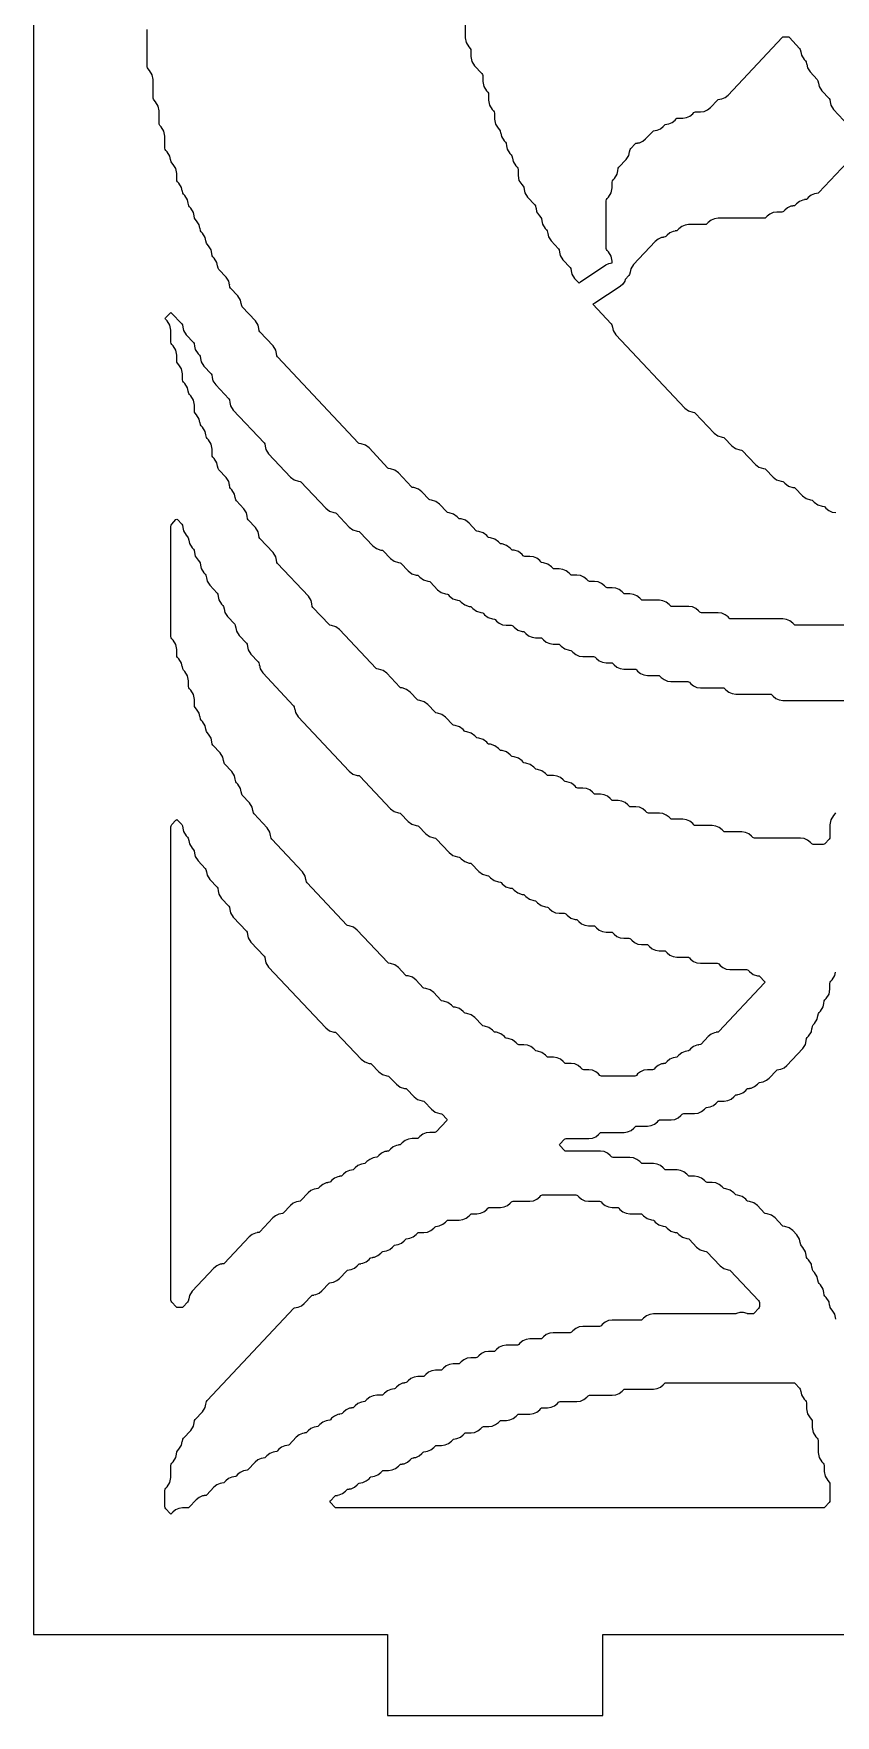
# Model space of a CAD drawing. Header units: millimetres. Extents: x 10 to 410, y 18 to 283.
# Drawn here: x 148 to 177.8, y 21 to 83.4 of the extents above; entities that cross this region are included whole.
import ezdxf

# ---------------------------------------------------------------- set-up
doc = ezdxf.new("R2010")
doc.units = ezdxf.units.MM
doc.layers.add('CUT', color=1, linetype='Continuous')

msp = doc.modelspace()

# ---------------------------------------------------------------- linework, layer by layer
at = {"layer": 'CUT'}
for points in [[(190.134, 147), (190.134, 144), (169.134, 144), (169.134, 147), (161.134, 147), (161.134, 144), (148, 144), (148, 24), (161.134, 24), (161.134, 21), (169.134, 21), (169.134, 24), (190.134, 24), (190.134, 21), (198.134, 21), (198.134, 24), (211.2679, 24), (211.2679, 144), (198.134, 144), (198.134, 147)], [(153.7392, 64.7104), (153.7565, 64.6199), (153.7589, 64.6204), (153.7828, 64.4953), (153.8833, 64.337), (153.9337, 64.2834), (153.9577, 64.2456), (153.9749, 64.1552), (153.9773, 64.1557), (154.0012, 64.0305), (154.1018, 63.8722), (154.1521, 63.8187), (154.1761, 63.7809), (154.1934, 63.6905), (154.1958, 63.6909), (154.2197, 63.5658), (154.3202, 63.4075), (154.3706, 63.354), (154.3946, 63.3162), (154.4118, 63.2257), (154.4142, 63.2262), (154.4381, 63.1011), (154.5387, 62.9428), (154.8075, 62.6569), (154.8315, 62.6191), (154.8487, 62.5286), (154.8511, 62.5291), (154.875, 62.404), (154.9756, 62.2457), (155.0259, 62.1921), (155.0499, 62.1543), (155.0672, 62.0639), (155.0696, 62.0644), (155.0935, 61.9392), (155.194, 61.781), (155.4628, 61.495), (155.4868, 61.4573), (155.5041, 61.3668), (155.5065, 61.3673), (155.5304, 61.2421), (155.6309, 61.0839), (155.8997, 60.7979), (155.9237, 60.7602), (155.941, 60.6697), (155.9434, 60.6702), (155.9673, 60.5451), (156.0678, 60.3868), (156.3366, 60.1009), (156.3606, 60.0631), (156.3779, 59.9726), (156.3803, 59.9731), (156.4042, 59.848), (156.5047, 59.6897), (157.6473, 58.4743), (157.6713, 58.4365), (157.6886, 58.3461), (157.691, 58.3465), (157.7149, 58.2214), (157.8154, 58.0631), (159.7161, 56.0413), (159.8517, 55.9392), (160.0137, 55.8883), (160.081, 55.8792), (160.106, 55.859), (161.2453, 54.6471), (161.3809, 54.545), (161.5429, 54.4941), (161.6101, 54.485), (161.6351, 54.4648), (161.9006, 54.1824), (162.0362, 54.0803), (162.1982, 54.0294), (162.2655, 54.0203), (162.2905, 54.0001), (162.556, 53.7177), (162.6916, 53.6155), (162.8536, 53.5646), (162.9208, 53.5556), (162.9459, 53.5353), (163.4298, 53.0206), (163.5654, 52.9184), (163.7274, 52.8675), (163.7946, 52.8585), (163.8197, 52.8383), (163.8667, 52.7882), (164.0023, 52.6861), (164.1643, 52.6352), (164.2315, 52.6261), (164.2566, 52.6059), (164.522, 52.3235), (164.6576, 52.2213), (164.8196, 52.1704), (164.8869, 52.1614), (164.9119, 52.1412), (164.9589, 52.0911), (165.0945, 51.989), (165.2565, 51.9381), (165.3238, 51.929), (165.3488, 51.9088), (165.3958, 51.8588), (165.5314, 51.7566), (165.6934, 51.7057), (165.7607, 51.6967), (165.7857, 51.6764), (165.8327, 51.6264), (165.9683, 51.5242), (166.1303, 51.4734), (166.1976, 51.4643), (166.2226, 51.4441), (166.2696, 51.394), (166.4052, 51.2919), (166.5672, 51.241), (166.6345, 51.2319), (166.6595, 51.2117), (166.7065, 51.1617), (166.8421, 51.0595), (167.0041, 51.0086), (167.0714, 50.9996), (167.0964, 50.9793), (167.1434, 50.9293), (167.2489, 50.844), (167.3734, 50.7902), (167.5077, 50.7718), (167.6944, 50.7718), (167.7265, 50.7674), (167.7518, 50.747), (167.7988, 50.6969), (167.9344, 50.5948), (168.0964, 50.5439), (168.1637, 50.5348), (168.1887, 50.5146), (168.2357, 50.4646), (168.3411, 50.3793), (168.4656, 50.3254), (168.6, 50.3071), (168.7866, 50.3071), (168.8188, 50.3027), (168.844, 50.2822), (168.891, 50.2322), (168.9965, 50.1469), (169.121, 50.0931), (169.2553, 50.0747), (169.442, 50.0747), (169.4741, 50.0703), (169.4994, 50.0499), (169.5464, 49.9998), (169.6518, 49.9145), (169.7763, 49.8607), (169.9107, 49.8423), (170.0973, 49.8423), (170.1295, 49.8379), (170.1547, 49.8175), (170.2017, 49.7675), (170.3072, 49.6822), (170.4317, 49.6284), (170.566, 49.61), (170.7527, 49.61), (170.7848, 49.6056), (170.8101, 49.5851), (170.8571, 49.5351), (170.9625, 49.4498), (171.087, 49.396), (171.2214, 49.3776), (171.408, 49.3776), (171.4402, 49.3732), (171.4654, 49.3528), (171.5124, 49.3028), (171.6179, 49.2174), (171.7424, 49.1636), (171.8767, 49.1452), (172.2818, 49.1452), (172.314, 49.1408), (172.3392, 49.1204), (172.3862, 49.0704), (172.4917, 48.9851), (172.6162, 48.9313), (172.7505, 48.9129), (173.3741, 48.9129), (173.4062, 48.9085), (173.4315, 48.888), (173.4785, 48.838), (173.5839, 48.7527), (173.7084, 48.6989), (173.8428, 48.6805), (174.4663, 48.6805), (174.4985, 48.6761), (174.5237, 48.6557), (174.5708, 48.6057), (174.7064, 48.5035), (174.8683, 48.4526), (174.9356, 48.4435), (174.9606, 48.4233), (175.1299, 48.2433), (175.1488, 48.2158), (175.1299, 48.1882), (173.4315, 46.3817), (173.4062, 46.3612), (173.3403, 46.3522), (173.3409, 46.348), (173.2715, 46.3385), (173.147, 46.2846), (173.0416, 46.1993), (172.7761, 45.9169), (172.7509, 45.8965), (172.685, 45.8875), (172.6856, 45.8832), (172.6162, 45.8737), (172.4917, 45.8199), (172.3862, 45.7346), (172.3392, 45.6846), (172.314, 45.6642), (172.2481, 45.6551), (172.2487, 45.6509), (172.1793, 45.6414), (172.0548, 45.5875), (171.9493, 45.5022), (171.9023, 45.4522), (171.8771, 45.4318), (171.8112, 45.4228), (171.8118, 45.4185), (171.7424, 45.409), (171.6179, 45.3552), (171.5124, 45.2699), (171.4654, 45.2198), (171.4402, 45.1994), (171.3743, 45.1904), (171.3749, 45.1861), (171.3055, 45.1766), (171.181, 45.1228), (171.0755, 45.0375), (171.0285, 44.9875), (171.0033, 44.9671), (170.9711, 44.9627), (170.7845, 44.9627), (170.6501, 44.9443), (170.5256, 44.8904), (170.4202, 44.8051), (170.3732, 44.7551), (170.3479, 44.7347), (170.3158, 44.7303), (169.0732, 44.7303), (169.041, 44.7347), (169.0158, 44.7551), (168.9688, 44.8051), (168.8633, 44.8904), (168.7388, 44.9443), (168.6045, 44.9627), (168.4178, 44.9627), (168.3857, 44.9671), (168.3604, 44.9875), (168.3134, 45.0375), (168.208, 45.1228), (168.0835, 45.1766), (167.9491, 45.195), (167.7625, 45.195), (167.7303, 45.1994), (167.7051, 45.2198), (167.6581, 45.2699), (167.5526, 45.3552), (167.4281, 45.409), (167.2938, 45.4274), (167.1071, 45.4274), (167.075, 45.4318), (167.0497, 45.4522), (167.0027, 45.5022), (166.8671, 45.6044), (166.7051, 45.6553), (166.6378, 45.6643), (166.6128, 45.6846), (166.5658, 45.7346), (166.4604, 45.8199), (166.3359, 45.8737), (166.2015, 45.8921), (166.0149, 45.8921), (165.9827, 45.8965), (165.9575, 45.9169), (165.9105, 45.967), (165.7749, 46.0691), (165.6129, 46.12), (165.5456, 46.1291), (165.5206, 46.1493), (165.4736, 46.1993), (165.338, 46.3015), (165.176, 46.3524), (165.1087, 46.3614), (165.0837, 46.3817), (165.0367, 46.4317), (164.9011, 46.5338), (164.7391, 46.5847), (164.6718, 46.5938), (164.6468, 46.614), (164.3813, 46.8964), (164.2457, 46.9986), (164.0837, 47.0495), (164.0164, 47.0585), (163.9914, 47.0788), (163.9444, 47.1288), (163.8088, 47.2309), (163.6468, 47.2818), (163.5795, 47.2909), (163.5545, 47.3111), (163.5075, 47.3611), (163.3719, 47.4633), (163.2099, 47.5142), (163.1426, 47.5233), (163.1176, 47.5435), (162.8522, 47.8259), (162.7166, 47.928), (162.5546, 47.9789), (162.4873, 47.988), (162.4623, 48.0082), (162.1968, 48.2906), (162.0612, 48.3928), (161.8992, 48.4437), (161.8319, 48.4527), (161.8069, 48.473), (161.5415, 48.7553), (161.4059, 48.8575), (161.2439, 48.9084), (161.1766, 48.9175), (161.1516, 48.9377), (160.0123, 50.1495), (159.8767, 50.2517), (159.7147, 50.3026), (159.6474, 50.3116), (159.6224, 50.3319), (158.149, 51.8991), (158.125, 51.9369), (158.1077, 52.0274), (158.1053, 52.0269), (158.0814, 52.152), (157.9809, 52.3103), (156.8383, 53.5257), (156.8143, 53.5635), (156.797, 53.6539), (156.7946, 53.6535), (156.7707, 53.7786), (156.6702, 53.9369), (156.183, 54.4552), (156.159, 54.493), (156.1417, 54.5834), (156.1393, 54.5829), (156.1154, 54.7081), (156.0149, 54.8663), (155.7461, 55.1523), (155.7221, 55.19), (155.7048, 55.2805), (155.7024, 55.28), (155.6785, 55.4052), (155.5779, 55.5634), (155.5276, 55.617), (155.5036, 55.6548), (155.4863, 55.7452), (155.4839, 55.7448), (155.46, 55.8699), (155.3595, 56.0282), (155.0907, 56.3141), (155.0667, 56.3519), (155.0494, 56.4423), (155.047, 56.4418), (155.0231, 56.567), (154.9226, 56.7253), (154.6538, 57.0112), (154.6298, 57.049), (154.6125, 57.1394), (154.6101, 57.1389), (154.5862, 57.2641), (154.4857, 57.4224), (154.4354, 57.4759), (154.4113, 57.5137), (154.3941, 57.6041), (154.3917, 57.6037), (154.3678, 57.7288), (154.2672, 57.8871), (154.2169, 57.9406), (154.1929, 57.9784), (154.1756, 58.0689), (154.1732, 58.0684), (154.1493, 58.1935), (154.0488, 58.3518), (153.9985, 58.4054), (153.9744, 58.4432), (153.9661, 58.4871), (153.9661, 58.7064), (153.9309, 58.8906), (153.8303, 59.0489), (153.78, 59.1025), (153.756, 59.1403), (153.7476, 59.1842), (153.7476, 59.4035), (153.7124, 59.5877), (153.6119, 59.746), (153.5616, 59.7996), (153.5375, 59.8374), (153.5203, 59.9278), (153.5179, 59.9273), (153.494, 60.0525), (153.3934, 60.2107), (153.3431, 60.2643), (153.3191, 60.3021), (153.3107, 60.3461), (153.3107, 60.5654), (153.2755, 60.7496), (153.175, 60.9078), (153.1246, 60.9614), (153.1006, 60.9992), (153.0923, 61.0431), (153.0923, 65.1311), (153.1006, 65.1751), (153.1246, 65.2129), (153.2827, 65.381), (153.3107, 65.4024), (153.3387, 65.381), (153.4968, 65.2129), (153.5208, 65.1751), (153.538, 65.0847), (153.5404, 65.0851), (153.5643, 64.96), (153.6649, 64.8017), (153.7152, 64.7482)], [(153.7392, 53.5568), (153.7565, 53.4664), (153.7589, 53.4669), (153.7828, 53.3417), (153.8833, 53.1834), (153.9337, 53.1299), (153.9577, 53.0921), (153.9749, 53.0017), (153.9773, 53.0021), (154.0012, 52.877), (154.1018, 52.7187), (154.3706, 52.4328), (154.3946, 52.395), (154.4118, 52.3046), (154.4142, 52.305), (154.4381, 52.1799), (154.5387, 52.0216), (154.8075, 51.7357), (154.8315, 51.6979), (154.8487, 51.6075), (154.8511, 51.6079), (154.875, 51.4828), (154.9756, 51.3245), (155.2444, 51.0386), (155.2684, 51.0008), (155.2856, 50.9104), (155.288, 50.9108), (155.3119, 50.7857), (155.4125, 50.6274), (155.8997, 50.1092), (155.9237, 50.0714), (155.941, 49.9809), (155.9434, 49.9814), (155.9673, 49.8563), (156.0678, 49.698), (156.5551, 49.1797), (156.5791, 49.1419), (156.5963, 49.0515), (156.5987, 49.0519), (156.6226, 48.9268), (156.7232, 48.7685), (158.8423, 46.5144), (158.9779, 46.4122), (159.1399, 46.3613), (159.2072, 46.3523), (159.2322, 46.332), (160.153, 45.3525), (160.2886, 45.2504), (160.4506, 45.1995), (160.5179, 45.1904), (160.5429, 45.1702), (160.8084, 44.8878), (160.944, 44.7857), (161.106, 44.7348), (161.1732, 44.7257), (161.1982, 44.7055), (161.4637, 44.4231), (161.5993, 44.3209), (161.7613, 44.27), (161.8286, 44.261), (161.8536, 44.2407), (162.1191, 43.9584), (162.2547, 43.8562), (162.4167, 43.8053), (162.4839, 43.7962), (162.509, 43.776), (162.7744, 43.4936), (162.91, 43.3915), (163.072, 43.3406), (163.1393, 43.3315), (163.1643, 43.3113), (163.3335, 43.1313), (163.3525, 43.1037), (163.3335, 43.0762), (162.9459, 42.6638), (162.9206, 42.6434), (162.8885, 42.639), (162.7018, 42.639), (162.5675, 42.6206), (162.443, 42.5668), (162.3375, 42.4815), (162.2905, 42.4315), (162.2653, 42.411), (162.2331, 42.4066), (162.0465, 42.4066), (161.9121, 42.3882), (161.7876, 42.3344), (161.6822, 42.2491), (161.6351, 42.1991), (161.6099, 42.1787), (161.544, 42.1697), (161.5446, 42.1654), (161.4752, 42.1559), (161.3507, 42.1021), (161.2453, 42.0168), (161.1982, 41.9667), (161.173, 41.9463), (161.1071, 41.9373), (161.1077, 41.933), (161.0383, 41.9235), (160.9138, 41.8697), (160.8084, 41.7844), (160.7613, 41.7344), (160.7361, 41.7139), (160.6702, 41.7049), (160.6708, 41.7006), (160.6014, 41.6911), (160.4769, 41.6373), (160.3715, 41.552), (160.3244, 41.502), (160.2992, 41.4816), (160.2333, 41.4726), (160.2339, 41.4683), (160.1645, 41.4588), (160.04, 41.405), (159.9346, 41.3197), (159.8875, 41.2696), (159.8623, 41.2492), (159.7964, 41.2402), (159.797, 41.2359), (159.7276, 41.2264), (159.6031, 41.1726), (159.4977, 41.0873), (159.4506, 41.0373), (159.4254, 41.0169), (159.3595, 41.0078), (159.3601, 41.0036), (159.2907, 40.9941), (159.1662, 40.9402), (159.0608, 40.8549), (159.0137, 40.8049), (158.9885, 40.7845), (158.9226, 40.7755), (158.9232, 40.7712), (158.8538, 40.7617), (158.7293, 40.7079), (158.6239, 40.6226), (158.5768, 40.5725), (158.5516, 40.5521), (158.4857, 40.5431), (158.4863, 40.5388), (158.4169, 40.5293), (158.2924, 40.4755), (158.187, 40.3902), (157.9215, 40.1078), (157.8963, 40.0874), (157.8303, 40.0784), (157.8309, 40.0741), (157.7615, 40.0646), (157.6371, 40.0108), (157.5316, 39.9255), (157.2661, 39.6431), (157.2409, 39.6227), (157.175, 39.6136), (157.1756, 39.6094), (157.1062, 39.5999), (156.9817, 39.546), (156.8763, 39.4607), (156.3923, 38.946), (156.3671, 38.9256), (156.3012, 38.9165), (156.3018, 38.9123), (156.2324, 38.9028), (156.1079, 38.8489), (156.0025, 38.7636), (155.0816, 37.7842), (155.0564, 37.7637), (154.9905, 37.7547), (154.9911, 37.7504), (154.9217, 37.7409), (154.7972, 37.6871), (154.6918, 37.6018), (153.8833, 36.7419), (153.7828, 36.5836), (153.7589, 36.4584), (153.7565, 36.4589), (153.7392, 36.3685), (153.7152, 36.3307), (153.5525, 36.1576), (153.5272, 36.1372), (153.4951, 36.1328), (153.3448, 36.1328), (153.3126, 36.1372), (153.2874, 36.1576), (153.1246, 36.3307), (153.1006, 36.3685), (153.0923, 36.4124), (153.0923, 53.9776), (153.1006, 54.0216), (153.1246, 54.0594), (153.2827, 54.2275), (153.3107, 54.2489), (153.3387, 54.2275), (153.4968, 54.0594), (153.5208, 54.0216), (153.538, 53.9311), (153.5404, 53.9316), (153.5643, 53.8065), (153.6649, 53.6482), (153.7152, 53.5946)], [(153.0571, 29.6405), (153.0923, 29.8247), (153.0923, 30.2764), (153.1006, 30.3203), (153.1246, 30.3581), (153.175, 30.4117), (153.2755, 30.57), (153.2994, 30.6951), (153.3018, 30.6946), (153.3191, 30.7851), (153.3431, 30.8228), (153.3934, 30.8764), (153.494, 31.0347), (153.5179, 31.1598), (153.5203, 31.1594), (153.5375, 31.2498), (153.5616, 31.2876), (153.8303, 31.5735), (153.9309, 31.7318), (153.9548, 31.8569), (153.9572, 31.8564), (153.9744, 31.9469), (153.9985, 31.9847), (154.2672, 32.2706), (154.3678, 32.4289), (154.3917, 32.554), (154.3941, 32.5535), (154.4113, 32.644), (154.4354, 32.6818), (157.6564, 36.108), (157.6816, 36.1284), (157.7475, 36.1374), (157.7469, 36.1417), (157.8163, 36.1512), (157.9408, 36.205), (158.0463, 36.2903), (158.3117, 36.5727), (158.337, 36.5931), (158.4029, 36.6021), (158.4023, 36.6064), (158.4717, 36.6159), (158.5962, 36.6697), (158.7016, 36.755), (158.9671, 37.0374), (158.9923, 37.0578), (159.0582, 37.0669), (159.0576, 37.0711), (159.127, 37.0806), (159.2515, 37.1345), (159.357, 37.2198), (159.6224, 37.5022), (159.6477, 37.5226), (159.7136, 37.5316), (159.713, 37.5359), (159.7824, 37.5454), (159.9069, 37.5992), (160.0123, 37.6845), (160.0593, 37.7345), (160.0846, 37.7549), (160.1505, 37.764), (160.1499, 37.7682), (160.2193, 37.7777), (160.3438, 37.8316), (160.4492, 37.9169), (160.4962, 37.9669), (160.5215, 37.9873), (160.5874, 37.9963), (160.5868, 38.0006), (160.6562, 38.0101), (160.7807, 38.0639), (160.8861, 38.1492), (160.9331, 38.1992), (160.9584, 38.2197), (161.0243, 38.2287), (161.0237, 38.233), (161.0931, 38.2425), (161.2176, 38.2963), (161.323, 38.3816), (161.37, 38.4316), (161.3953, 38.452), (161.4612, 38.4611), (161.4606, 38.4653), (161.53, 38.4748), (161.6545, 38.5287), (161.7599, 38.614), (161.8069, 38.664), (161.8322, 38.6844), (161.8981, 38.6934), (161.8975, 38.6977), (161.9669, 38.7072), (162.0914, 38.761), (162.1968, 38.8463), (162.2438, 38.8963), (162.2691, 38.9168), (162.3012, 38.9212), (162.4879, 38.9212), (162.6222, 38.9396), (162.7467, 38.9934), (162.8522, 39.0787), (162.8992, 39.1287), (162.9244, 39.1491), (162.9903, 39.1581), (162.9897, 39.1624), (163.0591, 39.1719), (163.1836, 39.2257), (163.2891, 39.311), (163.3361, 39.3611), (163.3613, 39.3815), (163.3935, 39.3859), (163.7986, 39.3859), (163.9329, 39.4043), (164.0574, 39.4581), (164.1629, 39.5434), (164.2099, 39.5934), (164.2351, 39.6139), (164.2673, 39.6183), (164.4539, 39.6183), (164.5883, 39.6367), (164.7128, 39.6905), (164.8182, 39.7758), (164.8652, 39.8258), (164.8905, 39.8462), (164.9226, 39.8506), (165.3277, 39.8506), (165.4621, 39.869), (165.5866, 39.9228), (165.692, 40.0081), (165.739, 40.0582), (165.7643, 40.0786), (165.7964, 40.083), (166.42, 40.083), (166.5543, 40.1014), (166.6788, 40.1552), (166.7843, 40.2405), (166.8313, 40.2905), (166.8565, 40.311), (166.8887, 40.3154), (168.1313, 40.3154), (168.1634, 40.311), (168.1887, 40.2905), (168.2357, 40.2405), (168.3411, 40.1552), (168.4656, 40.1014), (168.6, 40.083), (169.0051, 40.083), (169.0372, 40.0786), (169.0625, 40.0582), (169.1095, 40.0081), (169.2149, 39.9228), (169.3394, 39.869), (169.4738, 39.8506), (169.6604, 39.8506), (169.6926, 39.8462), (169.7178, 39.8258), (169.7648, 39.7758), (169.8703, 39.6905), (169.9948, 39.6367), (170.1291, 39.6183), (170.5342, 39.6183), (170.5664, 39.6139), (170.5916, 39.5934), (170.6386, 39.5434), (170.7742, 39.4413), (170.9362, 39.3904), (171.0035, 39.3813), (171.0285, 39.3611), (171.0755, 39.311), (171.2111, 39.2089), (171.3731, 39.158), (171.4404, 39.1489), (171.4654, 39.1287), (171.5124, 39.0787), (171.6481, 38.9765), (171.81, 38.9256), (171.8773, 38.9166), (171.9023, 38.8963), (171.9493, 38.8463), (172.085, 38.7442), (172.2469, 38.6933), (172.3142, 38.6842), (172.3392, 38.664), (172.6047, 38.3816), (172.7403, 38.2794), (172.9023, 38.2285), (172.9696, 38.2195), (172.9946, 38.1992), (173.4785, 37.6845), (173.6141, 37.5823), (173.7761, 37.5314), (173.8434, 37.5224), (173.8684, 37.5022), (174.9049, 36.3996), (174.9289, 36.3618), (174.9373, 36.3178), (174.9373, 36.1801), (174.9289, 36.1361), (174.9049, 36.0983), (174.7422, 35.9252), (174.7169, 35.9048), (174.6848, 35.9004), (174.5345, 35.9004), (174.5016, 35.9049), (174.4804, 35.9141), (174.3498, 35.9505), (174.2141, 35.9505), (174.0835, 35.9141), (174.0622, 35.9049), (174.0294, 35.9004), (171.0029, 35.9004), (170.8686, 35.882), (170.7441, 35.8282), (170.6386, 35.7429), (170.5916, 35.6929), (170.5664, 35.6725), (170.5342, 35.668), (169.4738, 35.668), (169.3394, 35.6497), (169.2149, 35.5958), (169.1095, 35.5105), (169.0625, 35.4605), (169.0372, 35.4401), (169.0051, 35.4357), (168.3815, 35.4357), (168.2472, 35.4173), (168.1227, 35.3635), (168.0172, 35.2782), (167.9702, 35.2281), (167.945, 35.2077), (167.9128, 35.2033), (167.2893, 35.2033), (167.1549, 35.1849), (167.0304, 35.1311), (166.925, 35.0458), (166.878, 34.9958), (166.8527, 34.9754), (166.8206, 34.971), (166.4155, 34.971), (166.2811, 34.9526), (166.1566, 34.8987), (166.0512, 34.8134), (166.0042, 34.7634), (165.9789, 34.743), (165.9468, 34.7386), (165.5417, 34.7386), (165.4073, 34.7202), (165.2828, 34.6664), (165.1774, 34.5811), (165.1304, 34.531), (165.1051, 34.5106), (165.073, 34.5062), (164.8863, 34.5062), (164.752, 34.4878), (164.6275, 34.434), (164.522, 34.3487), (164.475, 34.2987), (164.4498, 34.2783), (164.4176, 34.2739), (164.231, 34.2739), (164.0966, 34.2555), (163.9721, 34.2016), (163.8667, 34.1163), (163.8197, 34.0663), (163.7944, 34.0459), (163.7623, 34.0415), (163.5756, 34.0415), (163.4413, 34.0231), (163.3168, 33.9693), (163.2113, 33.884), (163.1643, 33.8339), (163.1391, 33.8135), (163.1069, 33.8091), (162.9203, 33.8091), (162.7859, 33.7907), (162.6614, 33.7369), (162.556, 33.6516), (162.509, 33.6016), (162.4837, 33.5812), (162.4516, 33.5768), (162.2649, 33.5768), (162.1306, 33.5584), (162.0061, 33.5045), (161.9006, 33.4192), (161.8536, 33.3692), (161.8284, 33.3488), (161.7625, 33.3398), (161.763, 33.3355), (161.6937, 33.326), (161.5692, 33.2722), (161.4637, 33.1869), (161.4167, 33.1369), (161.3915, 33.1164), (161.3256, 33.1074), (161.3261, 33.1031), (161.2567, 33.0936), (161.1323, 33.0398), (161.0268, 32.9545), (160.9798, 32.9045), (160.9546, 32.8841), (160.9224, 32.8797), (160.7358, 32.8797), (160.6014, 32.8613), (160.4769, 32.8074), (160.3715, 32.7221), (160.3244, 32.6721), (160.2992, 32.6517), (160.2333, 32.6427), (160.2339, 32.6384), (160.1645, 32.6289), (160.04, 32.5751), (159.9346, 32.4898), (159.8875, 32.4398), (159.8623, 32.4193), (159.7964, 32.4103), (159.797, 32.406), (159.7276, 32.3965), (159.6031, 32.3427), (159.4977, 32.2574), (159.4506, 32.2074), (159.4254, 32.187), (159.3595, 32.178), (159.3601, 32.1737), (159.2907, 32.1642), (159.1662, 32.1104), (159.0608, 32.0251), (159.0137, 31.975), (158.9885, 31.9546), (158.9226, 31.9456), (158.9232, 31.9413), (158.8538, 31.9318), (158.7293, 31.878), (158.6239, 31.7927), (158.5768, 31.7427), (158.5516, 31.7222), (158.4857, 31.7132), (158.4863, 31.7089), (158.4169, 31.6994), (158.2924, 31.6456), (158.187, 31.5603), (158.1399, 31.5103), (158.1147, 31.4899), (158.0488, 31.4809), (158.0494, 31.4766), (157.98, 31.4671), (157.8555, 31.4133), (157.7501, 31.328), (157.4846, 31.0456), (157.4594, 31.0251), (157.3934, 31.0161), (157.394, 31.0119), (157.3246, 31.0024), (157.2002, 30.9485), (157.0947, 30.8632), (157.0477, 30.8132), (157.0225, 30.7928), (156.9565, 30.7838), (156.9571, 30.7795), (156.8877, 30.77), (156.7633, 30.7162), (156.6578, 30.6309), (156.6108, 30.5808), (156.5856, 30.5604), (156.5196, 30.5514), (156.5202, 30.5471), (156.4508, 30.5376), (156.3264, 30.4838), (156.2209, 30.3985), (155.9554, 30.1161), (155.9302, 30.0957), (155.8643, 30.0867), (155.8649, 30.0824), (155.7955, 30.0729), (155.671, 30.0191), (155.5656, 29.9338), (155.5185, 29.8837), (155.4933, 29.8633), (155.4274, 29.8543), (155.428, 29.85), (155.3586, 29.8405), (155.2341, 29.7867), (155.1287, 29.7014), (155.0816, 29.6514), (155.0564, 29.631), (154.9905, 29.6219), (154.9911, 29.6177), (154.9217, 29.6082), (154.7972, 29.5543), (154.6918, 29.469), (154.4263, 29.1866), (154.4011, 29.1662), (154.3351, 29.1572), (154.3357, 29.1529), (154.2663, 29.1434), (154.1419, 29.0896), (154.0364, 29.0043), (153.7709, 28.7219), (153.7457, 28.7015), (153.7135, 28.6971), (153.5269, 28.6971), (153.3925, 28.6787), (153.2681, 28.6249), (153.1626, 28.5396), (153.1203, 28.4945), (153.0923, 28.4731), (153.0642, 28.4945), (152.9062, 28.6626), (152.8822, 28.7004), (152.8738, 28.7444), (152.8738, 29.3469), (152.8822, 29.3909), (152.9062, 29.4287), (152.9565, 29.4822)], [(159.6224, 29.3694), (159.6477, 29.3898), (159.7136, 29.3988), (159.713, 29.4031), (159.7824, 29.4126), (159.9069, 29.4664), (160.0123, 29.5517), (160.0593, 29.6017), (160.0846, 29.6222), (160.1505, 29.6312), (160.1499, 29.6355), (160.2193, 29.6449), (160.3438, 29.6988), (160.4492, 29.7841), (160.4962, 29.8341), (160.5215, 29.8545), (160.5874, 29.8635), (160.5868, 29.8678), (160.6562, 29.8773), (160.7807, 29.9311), (160.8861, 30.0164), (160.9331, 30.0665), (160.9584, 30.0869), (160.9905, 30.0913), (161.1772, 30.0913), (161.3115, 30.1097), (161.436, 30.1635), (161.5415, 30.2488), (161.5885, 30.2988), (161.6137, 30.3192), (161.6796, 30.3283), (161.679, 30.3325), (161.7484, 30.342), (161.8729, 30.3959), (161.9784, 30.4812), (162.0254, 30.5312), (162.0506, 30.5516), (162.1165, 30.5606), (162.1159, 30.5649), (162.1853, 30.5744), (162.3098, 30.6282), (162.4153, 30.7135), (162.4623, 30.7636), (162.4875, 30.784), (162.5534, 30.793), (162.5528, 30.7973), (162.6222, 30.8068), (162.7467, 30.8606), (162.8522, 30.9459), (162.8992, 30.9959), (162.9244, 31.0163), (162.9566, 31.0207), (163.1432, 31.0207), (163.2776, 31.0391), (163.4021, 31.093), (163.5075, 31.1783), (163.5545, 31.2283), (163.5798, 31.2487), (163.6457, 31.2577), (163.6451, 31.262), (163.7145, 31.2715), (163.839, 31.3253), (163.9444, 31.4106), (163.9914, 31.4607), (164.0167, 31.4811), (164.0488, 31.4855), (164.2355, 31.4855), (164.3698, 31.5039), (164.4943, 31.5577), (164.5998, 31.643), (164.6468, 31.693), (164.672, 31.7134), (164.7042, 31.7178), (164.8908, 31.7178), (165.0252, 31.7362), (165.1497, 31.7901), (165.2551, 31.8754), (165.3021, 31.9254), (165.3274, 31.9458), (165.3595, 31.9502), (165.5462, 31.9502), (165.6805, 31.9686), (165.805, 32.0224), (165.9105, 32.1077), (165.9575, 32.1578), (165.9827, 32.1782), (166.0149, 32.1826), (166.42, 32.1826), (166.5543, 32.201), (166.6788, 32.2548), (166.7843, 32.3401), (166.8313, 32.3901), (166.8565, 32.4105), (166.8887, 32.4149), (167.0753, 32.4149), (167.2097, 32.4333), (167.3342, 32.4872), (167.4396, 32.5725), (167.4866, 32.6225), (167.5119, 32.6429), (167.544, 32.6473), (168.1676, 32.6473), (168.3019, 32.6657), (168.4264, 32.7195), (168.5319, 32.8048), (168.5789, 32.8549), (168.6041, 32.8753), (168.6363, 32.8797), (169.4783, 32.8797), (169.6126, 32.8981), (169.7371, 32.9519), (169.8426, 33.0372), (169.8896, 33.0872), (169.9148, 33.1076), (169.947, 33.112), (171.0074, 33.112), (171.1418, 33.1304), (171.2663, 33.1843), (171.3717, 33.2696), (171.4188, 33.3196), (171.444, 33.34), (171.4761, 33.3444), (176.2139, 33.3444), (176.2461, 33.34), (176.2713, 33.3196), (176.434, 33.1465), (176.458, 33.1087), (176.4753, 33.0183), (176.4777, 33.0187), (176.5016, 32.8936), (176.6022, 32.7353), (176.6525, 32.6818), (176.6765, 32.644), (176.6849, 32.6), (176.6849, 32.3807), (176.7201, 32.1965), (176.8206, 32.0382), (176.8709, 31.9847), (176.895, 31.9469), (176.9033, 31.9029), (176.9033, 31.6836), (176.9385, 31.4994), (177.0391, 31.3411), (177.0894, 31.2876), (177.1134, 31.2498), (177.1218, 31.2058), (177.1218, 30.7541), (177.157, 30.57), (177.2575, 30.4117), (177.3078, 30.3581), (177.3319, 30.3203), (177.3402, 30.2764), (177.3402, 30.057), (177.3754, 29.8729), (177.476, 29.7146), (177.5263, 29.661), (177.5503, 29.6232), (177.5587, 29.5793), (177.5587, 28.9768), (177.5503, 28.9328), (177.5263, 28.895), (177.3636, 28.7219), (177.3383, 28.7015), (177.3062, 28.6971), (159.2429, 28.6971), (159.2108, 28.7015), (159.1855, 28.7219), (159.0163, 28.9019), (158.9973, 28.9295), (159.0163, 28.957), (159.1855, 29.137), (159.2108, 29.1574), (159.2767, 29.1664), (159.2761, 29.1707), (159.3455, 29.1802), (159.47, 29.234), (159.5754, 29.3193)]]:
    msp.add_lwpolyline(points, close=True, dxfattribs=at)
for points in [[(164.0148, 86.2237), (164.0148, 83.2687), (164.0499, 83.0845), (164.1505, 82.9262), (164.2008, 82.8726), (164.2248, 82.8348), (164.2332, 82.7909), (164.2332, 82.5716), (164.2684, 82.3874), (164.3689, 82.2291), (164.6377, 81.9432), (164.6617, 81.9054), (164.6701, 81.8614), (164.6701, 81.6421), (164.7053, 81.4579), (164.8058, 81.2996), (164.8562, 81.2461), (164.8802, 81.2083), (164.8886, 81.1643), (164.8886, 80.945), (164.9237, 80.7608), (165.0243, 80.6025), (165.0746, 80.549), (165.0986, 80.5112), (165.107, 80.4672), (165.107, 80.2479), (165.1422, 80.0637), (165.2427, 79.9054), (165.2931, 79.8519), (165.3171, 79.8141), (165.3343, 79.7237), (165.3367, 79.7241), (165.3606, 79.599), (165.4612, 79.4407), (165.5115, 79.3872), (165.5355, 79.3494), (165.5528, 79.2589), (165.5552, 79.2594), (165.5791, 79.1343), (165.6796, 78.976), (165.73, 78.9224), (165.754, 78.8846), (165.7712, 78.7942), (165.7736, 78.7947), (165.7975, 78.6695), (165.8981, 78.5113), (165.9484, 78.4577), (165.9724, 78.4199), (165.9808, 78.3759), (165.9808, 78.1566), (166.016, 77.9724), (166.1165, 77.8142), (166.1669, 77.7606), (166.1909, 77.7228), (166.2081, 77.6324), (166.2106, 77.6328), (166.2344, 77.5077), (166.335, 77.3494), (166.6038, 77.0635), (166.6278, 77.0257), (166.645, 76.9353), (166.6475, 76.9357), (166.6713, 76.8106), (166.7719, 76.6523), (166.8222, 76.5988), (166.8462, 76.561), (166.8635, 76.4706), (166.8659, 76.471), (166.8898, 76.3459), (166.9903, 76.1876), (167.0407, 76.134), (167.0647, 76.0963), (167.0819, 76.0058), (167.0844, 76.0063), (167.1082, 75.8812), (167.2088, 75.7229), (167.4776, 75.437), (167.5016, 75.3992), (167.5188, 75.3087), (167.5213, 75.3092), (167.5451, 75.1841), (167.6457, 75.0258), (167.9145, 74.7399), (167.9385, 74.7021), (167.9557, 74.6116), (167.9582, 74.6121), (167.982, 74.487), (168.0826, 74.3287), (168.2437, 74.1573), (168.3028, 74.2093), (169.2414, 74.8375), (169.3538, 74.893), (169.476, 74.9174), (169.476, 74.972), (169.4409, 75.1562), (169.3403, 75.3145), (169.29, 75.368), (169.266, 75.4058), (169.2576, 75.4498), (169.2576, 77.2141), (169.266, 77.2581), (169.29, 77.2959), (169.3403, 77.3494), (169.4409, 77.5077), (169.476, 77.6919), (169.476, 77.9112), (169.4844, 77.9552), (169.5084, 77.993), (169.5588, 78.0465), (169.6593, 78.2048), (169.6832, 78.3299), (169.6856, 78.3295), (169.7029, 78.4199), (169.7269, 78.4577), (169.9957, 78.7436), (170.0962, 78.9019), (170.1201, 79.027), (170.1225, 79.0266), (170.1398, 79.117), (170.1638, 79.1548), (170.3265, 79.3279), (170.3517, 79.3483), (170.4176, 79.3573), (170.4171, 79.3616), (170.4865, 79.3711), (170.6109, 79.4249), (170.7164, 79.5102), (170.9819, 79.7926), (171.0071, 79.813), (171.073, 79.822), (171.0724, 79.8263), (171.1418, 79.8358), (171.2663, 79.8896), (171.3717, 79.9749), (171.4188, 80.025), (171.444, 80.0454), (171.5099, 80.0544), (171.5093, 80.0587), (171.5787, 80.0682), (171.7032, 80.122), (171.8086, 80.2073), (171.8557, 80.2573), (171.8809, 80.2778), (171.913, 80.2822), (172.0997, 80.2822), (172.2341, 80.3006), (172.3585, 80.3544), (172.464, 80.4397), (172.511, 80.4897), (172.5362, 80.5101), (172.5684, 80.5145), (172.755, 80.5145), (172.8894, 80.5329), (173.0139, 80.5867), (173.1193, 80.672), (173.3848, 80.9544), (173.41, 80.9749), (173.4759, 80.9839), (173.4754, 80.9881), (173.5448, 80.9976), (173.6692, 81.0515), (173.7747, 81.1368), (175.7878, 83.2781), (175.813, 83.2985), (175.8452, 83.3029), (175.9955, 83.3029), (176.0276, 83.2985), (176.0529, 83.2781), (176.434, 82.8726), (176.458, 82.8348), (176.4753, 82.7444), (176.4777, 82.7449), (176.5016, 82.6197), (176.6022, 82.4615), (176.6525, 82.4079), (176.6765, 82.3701), (176.6938, 82.2797), (176.6962, 82.2801), (176.7201, 82.155), (176.8206, 81.9967), (177.0894, 81.7108), (177.1134, 81.673), (177.1307, 81.5826), (177.1331, 81.583), (177.157, 81.4579), (177.2575, 81.2996), (177.5263, 81.0137), (177.5503, 80.9759), (177.5676, 80.8855), (177.57, 80.886), (177.5939, 80.7608), (177.6944, 80.6025), (178.6185, 79.6195)], [(180.146, 61.4606), (176.2821, 61.4606), (176.2499, 61.465), (176.2247, 61.4854), (176.1776, 61.5354), (176.0722, 61.6207), (175.9477, 61.6746), (175.8133, 61.6929), (173.8791, 61.6929), (173.8469, 61.6973), (173.8217, 61.7178), (173.7747, 61.7678), (173.6692, 61.8531), (173.5448, 61.9069), (173.4104, 61.9253), (172.7869, 61.9253), (172.7547, 61.9297), (172.7295, 61.9501), (172.6824, 62.0002), (172.577, 62.0855), (172.4525, 62.1393), (172.3181, 62.1577), (171.6946, 62.1577), (171.6624, 62.1621), (171.6372, 62.1825), (171.5902, 62.2325), (171.4847, 62.3178), (171.3603, 62.3716), (171.2259, 62.39), (170.6023, 62.39), (170.5702, 62.3944), (170.545, 62.4149), (170.4979, 62.4649), (170.3925, 62.5502), (170.268, 62.604), (170.1336, 62.6224), (169.947, 62.6224), (169.9148, 62.6268), (169.8896, 62.6472), (169.8426, 62.6972), (169.7371, 62.7826), (169.6126, 62.8364), (169.4783, 62.8548), (169.2916, 62.8548), (169.2595, 62.8592), (169.2342, 62.8796), (169.1872, 62.9296), (169.0818, 63.0149), (168.9573, 63.0687), (168.8229, 63.0871), (168.6363, 63.0871), (168.6041, 63.0915), (168.5789, 63.112), (168.5319, 63.162), (168.4264, 63.2473), (168.3019, 63.3011), (168.1676, 63.3195), (167.9809, 63.3195), (167.9488, 63.3239), (167.9235, 63.3443), (167.8765, 63.3943), (167.7711, 63.4796), (167.6466, 63.5335), (167.5122, 63.5519), (167.3256, 63.5519), (167.2934, 63.5563), (167.2682, 63.5767), (167.2212, 63.6267), (167.0856, 63.7289), (166.9236, 63.7798), (166.8563, 63.7888), (166.8313, 63.8091), (166.7843, 63.8591), (166.6788, 63.9444), (166.5543, 63.9982), (166.42, 64.0166), (166.2333, 64.0166), (166.2012, 64.021), (166.1759, 64.0414), (166.1289, 64.0914), (165.9933, 64.1936), (165.8313, 64.2445), (165.764, 64.2536), (165.739, 64.2738), (165.692, 64.3238), (165.5564, 64.426), (165.3944, 64.4769), (165.3271, 64.4859), (165.3021, 64.5061), (165.2551, 64.5562), (165.1195, 64.6583), (164.9575, 64.7092), (164.8902, 64.7183), (164.8652, 64.7385), (164.8182, 64.7885), (164.6826, 64.8907), (164.5206, 64.9416), (164.4533, 64.9506), (164.4283, 64.9709), (164.1629, 65.2533), (164.0273, 65.3554), (163.8653, 65.4063), (163.798, 65.4154), (163.773, 65.4356), (163.726, 65.4856), (163.5904, 65.5878), (163.4284, 65.6387), (163.3611, 65.6477), (163.3361, 65.668), (163.0706, 65.9504), (162.935, 66.0525), (162.773, 66.1034), (162.7057, 66.1125), (162.6807, 66.1327), (162.4153, 66.4151), (162.2797, 66.5173), (162.1177, 66.5681), (162.0504, 66.5772), (162.0254, 66.5974), (161.5415, 67.1122), (161.4059, 67.2143), (161.2439, 67.2652), (161.1766, 67.2743), (161.1516, 67.2945), (160.4492, 68.0416), (160.3136, 68.1438), (160.1516, 68.1947), (160.0843, 68.2038), (160.0593, 68.224), (157.0568, 71.4178), (157.0328, 71.4556), (157.0155, 71.546), (157.0131, 71.5456), (156.9892, 71.6707), (156.8887, 71.829), (156.4014, 72.3473), (156.3774, 72.3851), (156.3601, 72.4755), (156.3577, 72.475), (156.3338, 72.6002), (156.2333, 72.7585), (155.7461, 73.2767), (155.7221, 73.3145), (155.7048, 73.405), (155.7024, 73.4045), (155.6785, 73.5296), (155.5779, 73.6879), (155.3092, 73.9738), (155.2852, 74.0116), (155.2679, 74.1021), (155.2655, 74.1016), (155.2416, 74.2267), (155.141, 74.385), (154.8723, 74.6709), (154.8482, 74.7087), (154.831, 74.7992), (154.8286, 74.7987), (154.8047, 74.9238), (154.7041, 75.0821), (154.6538, 75.1357), (154.6298, 75.1735), (154.6125, 75.2639), (154.6101, 75.2634), (154.5862, 75.3886), (154.4857, 75.5468), (154.4354, 75.6004), (154.4113, 75.6382), (154.3941, 75.7286), (154.3917, 75.7282), (154.3678, 75.8533), (154.2672, 76.0116), (154.2169, 76.0651), (154.1929, 76.1029), (154.1756, 76.1933), (154.1732, 76.1929), (154.1493, 76.318), (154.0488, 76.4763), (153.9985, 76.5299), (153.9744, 76.5676), (153.9572, 76.6581), (153.9548, 76.6576), (153.9309, 76.7827), (153.8303, 76.941), (153.78, 76.9946), (153.756, 77.0324), (153.7387, 77.1228), (153.7363, 77.1223), (153.7124, 77.2475), (153.6119, 77.4058), (153.5616, 77.4593), (153.5375, 77.4971), (153.5203, 77.5875), (153.5179, 77.5871), (153.494, 77.7122), (153.3934, 77.8705), (153.3431, 77.924), (153.3191, 77.9618), (153.3107, 78.0058), (153.3107, 78.2251), (153.2755, 78.4093), (153.175, 78.5676), (153.1246, 78.6211), (153.1006, 78.6589), (153.0834, 78.7494), (153.081, 78.7489), (153.0571, 78.874), (152.9565, 79.0323), (152.9062, 79.0859), (152.8822, 79.1237), (152.8738, 79.1676), (152.8738, 79.6193), (152.8386, 79.8035), (152.7381, 79.9618), (152.6877, 80.0153), (152.6637, 80.0531), (152.6554, 80.0971), (152.6554, 80.5488), (152.6202, 80.733), (152.5196, 80.8912), (152.4693, 80.9448), (152.4453, 80.9826), (152.4369, 81.0266), (152.4369, 81.7106), (152.4017, 81.8948), (152.3012, 82.0531), (152.2508, 82.1066), (152.2268, 82.1444), (152.2185, 82.1884), (152.2185, 83.5695)], [(178.6185, 79.0859), (177.1451, 77.5186), (177.1199, 77.4982), (177.054, 77.4892), (177.0546, 77.4849), (176.9852, 77.4754), (176.8607, 77.4216), (176.7553, 77.3363), (176.7082, 77.2862), (176.683, 77.2658), (176.6171, 77.2568), (176.6177, 77.2525), (176.5483, 77.243), (176.4238, 77.1892), (176.3184, 77.1039), (176.2713, 77.0539), (176.2461, 77.0334), (176.1802, 77.0244), (176.1808, 77.0202), (176.1114, 77.0107), (175.9869, 76.9568), (175.8815, 76.8715), (175.8344, 76.8215), (175.8092, 76.8011), (175.777, 76.7967), (175.5904, 76.7967), (175.456, 76.7783), (175.3315, 76.7245), (175.2261, 76.6392), (175.1791, 76.5891), (175.1538, 76.5687), (175.1217, 76.5643), (173.4059, 76.5643), (173.2715, 76.5459), (173.147, 76.4921), (173.0416, 76.4068), (172.9946, 76.3568), (172.9693, 76.3364), (172.9372, 76.332), (172.3136, 76.332), (172.1793, 76.3136), (172.0548, 76.2597), (171.9493, 76.1744), (171.9023, 76.1244), (171.8771, 76.104), (171.8112, 76.095), (171.8118, 76.0907), (171.7424, 76.0812), (171.6179, 76.0274), (171.5124, 75.9421), (171.4654, 75.892), (171.4402, 75.8716), (171.3743, 75.8626), (171.3749, 75.8583), (171.3055, 75.8488), (171.181, 75.795), (171.0755, 75.7097), (170.2671, 74.8497), (170.1665, 74.6915), (170.1427, 74.5663), (170.1403, 74.5668), (170.123, 74.4764), (170.099, 74.4386), (169.9612, 74.292), (169.9391, 74.2266), (169.8695, 74.1224), (169.7754, 74.0397), (168.8368, 73.4115), (168.7614, 73.3742), (169.4436, 72.6486), (169.4676, 72.6108), (169.4849, 72.5203), (169.4873, 72.5208), (169.5112, 72.3957), (169.6117, 72.2374), (172.1678, 69.5185), (172.3034, 69.4164), (172.4654, 69.3655), (172.5327, 69.3564), (172.5577, 69.3362), (173.26, 68.5891), (173.3957, 68.4869), (173.5576, 68.436), (173.6249, 68.4269), (173.6499, 68.4067), (173.9154, 68.1243), (174.051, 68.0222), (174.213, 67.9713), (174.2803, 67.9622), (174.3053, 67.942), (174.7892, 67.4272), (174.9248, 67.3251), (175.0868, 67.2742), (175.1541, 67.2651), (175.1791, 67.2449), (175.4446, 66.9625), (175.5802, 66.8603), (175.7421, 66.8095), (175.8094, 66.8004), (175.8344, 66.7802), (175.8815, 66.7301), (176.0171, 66.628), (176.179, 66.5771), (176.2463, 66.568), (176.2713, 66.5478), (176.5368, 66.2654), (176.6724, 66.1632), (176.8344, 66.1124), (176.9017, 66.1033), (176.9267, 66.0831), (176.9737, 66.033), (177.1093, 65.9309), (177.2713, 65.88), (177.3386, 65.8709), (177.3636, 65.8507), (177.4106, 65.8007), (177.516, 65.7154), (177.6405, 65.6615), (177.7749, 65.6432)], [(177.7688, 54.493), (177.7447, 54.4552), (177.6944, 54.4016), (177.5939, 54.2433), (177.5587, 54.0591), (177.5587, 53.6075), (177.5503, 53.5635), (177.5263, 53.5257), (177.3636, 53.3526), (177.3383, 53.3322), (177.3062, 53.3278), (176.9374, 53.3278), (176.9052, 53.3322), (176.88, 53.3526), (176.833, 53.4026), (176.7275, 53.4879), (176.6031, 53.5418), (176.4687, 53.5602), (174.7529, 53.5602), (174.7207, 53.5646), (174.6955, 53.585), (174.6485, 53.635), (174.543, 53.7203), (174.4186, 53.7741), (174.2842, 53.7925), (173.6607, 53.7925), (173.6285, 53.7969), (173.6033, 53.8173), (173.5562, 53.8674), (173.4508, 53.9527), (173.3263, 54.0065), (173.1919, 54.0249), (172.5684, 54.0249), (172.5362, 54.0293), (172.511, 54.0497), (172.464, 54.0997), (172.3585, 54.185), (172.2341, 54.2389), (172.0997, 54.2573), (171.6946, 54.2573), (171.6624, 54.2617), (171.6372, 54.2821), (171.5902, 54.3321), (171.4847, 54.4174), (171.3603, 54.4712), (171.2259, 54.4896), (170.8208, 54.4896), (170.7886, 54.494), (170.7634, 54.5144), (170.7164, 54.5645), (170.6109, 54.6498), (170.4865, 54.7036), (170.3521, 54.722), (170.1654, 54.722), (170.1333, 54.7264), (170.1081, 54.7468), (170.061, 54.7968), (169.9556, 54.8821), (169.8311, 54.936), (169.6967, 54.9544), (169.5101, 54.9544), (169.4779, 54.9588), (169.4527, 54.9792), (169.4057, 55.0292), (169.3002, 55.1145), (169.1757, 55.1683), (169.0414, 55.1867), (168.8547, 55.1867), (168.8226, 55.1911), (168.7973, 55.2115), (168.7503, 55.2616), (168.6449, 55.3469), (168.5204, 55.4007), (168.386, 55.4191), (168.1994, 55.4191), (168.1672, 55.4235), (168.142, 55.4439), (168.095, 55.4939), (167.9594, 55.5961), (167.7974, 55.647), (167.7301, 55.656), (167.7051, 55.6763), (167.6581, 55.7263), (167.5526, 55.8116), (167.4281, 55.8654), (167.2938, 55.8838), (167.1071, 55.8838), (167.075, 55.8882), (167.0497, 55.9086), (167.0027, 55.9587), (166.8671, 56.0608), (166.7051, 56.1117), (166.6378, 56.1208), (166.6128, 56.141), (166.5658, 56.191), (166.4302, 56.2932), (166.2682, 56.3441), (166.2009, 56.3531), (166.1759, 56.3734), (166.1289, 56.4234), (165.9933, 56.5255), (165.8313, 56.5764), (165.764, 56.5855), (165.739, 56.6057), (165.692, 56.6558), (165.5564, 56.7579), (165.3944, 56.8088), (165.3271, 56.8179), (165.3021, 56.8381), (165.2551, 56.8881), (165.1195, 56.9903), (164.9575, 57.0412), (164.8902, 57.0502), (164.8652, 57.0705), (164.8182, 57.1205), (164.6826, 57.2226), (164.5206, 57.2735), (164.4533, 57.2826), (164.4283, 57.3028), (164.3813, 57.3529), (164.2457, 57.455), (164.0837, 57.5059), (164.0164, 57.515), (163.9914, 57.5352), (163.9444, 57.5852), (163.8088, 57.6874), (163.6468, 57.7383), (163.5795, 57.7473), (163.5545, 57.7676), (163.2891, 58.0499), (163.1535, 58.1521), (162.9915, 58.203), (162.9242, 58.2121), (162.8992, 58.2323), (162.6337, 58.5147), (162.4981, 58.6168), (162.3361, 58.6677), (162.2688, 58.6768), (162.2438, 58.697), (161.9784, 58.9794), (161.8428, 59.0816), (161.6808, 59.1325), (161.6135, 59.1415), (161.5885, 59.1617), (161.1046, 59.6765), (160.969, 59.7787), (160.807, 59.8296), (160.7397, 59.8386), (160.7147, 59.8588), (159.357, 61.3031), (159.2213, 61.4052), (159.0594, 61.4561), (158.9921, 61.4652), (158.9671, 61.4854), (158.3675, 62.1232), (158.3435, 62.161), (158.3262, 62.2514), (158.3238, 62.251), (158.2999, 62.3761), (158.1994, 62.5344), (157.0568, 63.7498), (157.0328, 63.7876), (157.0155, 63.878), (157.0131, 63.8775), (156.9892, 64.0027), (156.8887, 64.1609), (156.4014, 64.6792), (156.3774, 64.717), (156.3601, 64.8075), (156.3577, 64.807), (156.3338, 64.9321), (156.2333, 65.0904), (155.9645, 65.3763), (155.9405, 65.4141), (155.9232, 65.5045), (155.9208, 65.5041), (155.8969, 65.6292), (155.7964, 65.7875), (155.5276, 66.0734), (155.5036, 66.1112), (155.4863, 66.2016), (155.4839, 66.2012), (155.46, 66.3263), (155.3595, 66.4846), (155.3092, 66.5382), (155.2852, 66.5759), (155.2679, 66.6664), (155.2655, 66.6659), (155.2416, 66.791), (155.141, 66.9493), (154.8723, 67.2352), (154.8482, 67.273), (154.831, 67.3635), (154.8286, 67.363), (154.8047, 67.4881), (154.7041, 67.6464), (154.6538, 67.7), (154.6298, 67.7378), (154.6214, 67.7817), (154.6214, 68.001), (154.5862, 68.1852), (154.4857, 68.3435), (154.4354, 68.3971), (154.4113, 68.4349), (154.3941, 68.5253), (154.3917, 68.5248), (154.3678, 68.65), (154.2672, 68.8083), (154.2169, 68.8618), (154.1929, 68.8996), (154.1756, 68.99), (154.1732, 68.9896), (154.1493, 69.1147), (154.0488, 69.273), (153.9985, 69.3265), (153.9744, 69.3643), (153.9661, 69.4083), (153.9661, 69.6276), (153.9309, 69.8118), (153.8303, 69.9701), (153.78, 70.0236), (153.756, 70.0614), (153.7387, 70.1519), (153.7363, 70.1514), (153.7124, 70.2765), (153.6119, 70.4348), (153.5616, 70.4884), (153.5375, 70.5261), (153.5292, 70.5701), (153.5292, 70.7894), (153.494, 70.9736), (153.3934, 71.1319), (153.3431, 71.1855), (153.3191, 71.2232), (153.3107, 71.2672), (153.3107, 71.4865), (153.2755, 71.6707), (153.175, 71.829), (153.1246, 71.8826), (153.1006, 71.9203), (153.0923, 71.9643), (153.0923, 72.416), (153.0571, 72.6002), (152.9565, 72.7585), (152.8997, 72.8189), (152.8807, 72.8465), (152.8997, 72.874), (153.0642, 73.049), (153.0923, 73.0705), (153.1203, 73.049), (153.4968, 72.6486), (153.5208, 72.6108), (153.538, 72.5203), (153.5404, 72.5208), (153.5643, 72.3957), (153.6649, 72.2374), (153.9337, 71.9515), (153.9577, 71.9137), (153.9749, 71.8233), (153.9773, 71.8237), (154.0012, 71.6986), (154.1018, 71.5403), (154.1521, 71.4867), (154.1761, 71.449), (154.1934, 71.3585), (154.1958, 71.359), (154.2197, 71.2339), (154.3202, 71.0756), (154.589, 70.7896), (154.613, 70.7519), (154.6303, 70.6614), (154.6327, 70.6619), (154.6566, 70.5368), (154.7571, 70.3785), (155.2444, 69.8602), (155.2684, 69.8224), (155.2856, 69.732), (155.288, 69.7324), (155.3119, 69.6073), (155.4125, 69.449), (156.5551, 68.2336), (156.5791, 68.1958), (156.5963, 68.1054), (156.5987, 68.1059), (156.6226, 67.9807), (156.7232, 67.8225), (157.5316, 66.9625), (157.6672, 66.8603), (157.8292, 66.8095), (157.8965, 66.8004), (157.9215, 66.7802), (158.8423, 65.8007), (158.9779, 65.6985), (159.1399, 65.6476), (159.2072, 65.6386), (159.2322, 65.6183), (159.7161, 65.1036), (159.8517, 65.0014), (160.0137, 64.9505), (160.081, 64.9415), (160.106, 64.9212), (160.5899, 64.4065), (160.7255, 64.3043), (160.8875, 64.2534), (160.9548, 64.2444), (160.9798, 64.2241), (161.2453, 63.9418), (161.3809, 63.8396), (161.5429, 63.7887), (161.6101, 63.7796), (161.6351, 63.7594), (161.9006, 63.477), (162.0362, 63.3749), (162.1982, 63.324), (162.2655, 63.3149), (162.2905, 63.2947), (162.3375, 63.2447), (162.4731, 63.1425), (162.6351, 63.0916), (162.7024, 63.0825), (162.7274, 63.0623), (162.9929, 62.7799), (163.1285, 62.6778), (163.2905, 62.6269), (163.3577, 62.6178), (163.3828, 62.5976), (163.4298, 62.5476), (163.5654, 62.4454), (163.7274, 62.3945), (163.7946, 62.3855), (163.8197, 62.3652), (163.8667, 62.3152), (164.0023, 62.213), (164.1643, 62.1621), (164.2315, 62.1531), (164.2566, 62.1329), (164.3036, 62.0828), (164.4392, 61.9807), (164.6012, 61.9298), (164.6684, 61.9207), (164.6935, 61.9005), (164.7405, 61.8505), (164.8761, 61.7483), (165.0381, 61.6974), (165.1054, 61.6884), (165.1304, 61.6681), (165.1774, 61.6181), (165.2828, 61.5328), (165.4073, 61.479), (165.5417, 61.4606), (165.7283, 61.4606), (165.7605, 61.4562), (165.7857, 61.4358), (165.8327, 61.3857), (165.9683, 61.2836), (166.1303, 61.2327), (166.1976, 61.2236), (166.2226, 61.2034), (166.2696, 61.1534), (166.3751, 61.0681), (166.4996, 61.0142), (166.6339, 60.9959), (166.8206, 60.9959), (166.8527, 60.9914), (166.878, 60.971), (166.925, 60.921), (167.0304, 60.8357), (167.1549, 60.7819), (167.2893, 60.7635), (167.4759, 60.7635), (167.5081, 60.7591), (167.5333, 60.7387), (167.5803, 60.6886), (167.7159, 60.5865), (167.8779, 60.5356), (167.9452, 60.5265), (167.9702, 60.5063), (168.0172, 60.4563), (168.1227, 60.371), (168.2472, 60.3171), (168.3815, 60.2988), (168.7866, 60.2988), (168.8188, 60.2944), (168.844, 60.2739), (168.891, 60.2239), (168.9965, 60.1386), (169.121, 60.0848), (169.2553, 60.0664), (169.442, 60.0664), (169.4741, 60.062), (169.4994, 60.0416), (169.5464, 59.9915), (169.6518, 59.9062), (169.7763, 59.8524), (169.9107, 59.834), (170.3158, 59.834), (170.3479, 59.8296), (170.3732, 59.8092), (170.4202, 59.7592), (170.5256, 59.6739), (170.6501, 59.6201), (170.7845, 59.6017), (171.1896, 59.6017), (171.2217, 59.5973), (171.247, 59.5768), (171.294, 59.5268), (171.3994, 59.4415), (171.5239, 59.3877), (171.6583, 59.3693), (172.2818, 59.3693), (172.314, 59.3649), (172.3392, 59.3445), (172.3862, 59.2945), (172.4917, 59.2092), (172.6162, 59.1553), (172.7505, 59.1369), (173.5925, 59.1369), (173.6247, 59.1325), (173.6499, 59.1121), (173.6969, 59.0621), (173.8024, 58.9768), (173.9269, 58.923), (174.0612, 58.9046), (175.3401, 58.9046), (175.3723, 58.9002), (175.3975, 58.8797), (175.4446, 58.8297), (175.55, 58.7444), (175.6745, 58.6906), (175.8088, 58.6722), (178.3984, 58.6722)], [(177.7771, 35.7023), (177.742, 35.8865), (177.6414, 36.0448), (177.5911, 36.0983), (177.5671, 36.1361), (177.5498, 36.2265), (177.5474, 36.2261), (177.5235, 36.3512), (177.423, 36.5095), (177.3726, 36.563), (177.3486, 36.6008), (177.3314, 36.6913), (177.329, 36.6908), (177.3051, 36.8159), (177.2045, 36.9742), (177.1542, 37.0278), (177.1302, 37.0656), (177.1129, 37.156), (177.1105, 37.1555), (177.0866, 37.2807), (176.9861, 37.439), (176.9357, 37.4925), (176.9117, 37.5303), (176.8945, 37.6207), (176.8921, 37.6203), (176.8682, 37.7454), (176.7676, 37.9037), (176.7173, 37.9572), (176.6933, 37.995), (176.676, 38.0855), (176.6736, 38.085), (176.6497, 38.2101), (176.5492, 38.3684), (176.4988, 38.422), (176.4748, 38.4598), (176.4576, 38.5502), (176.4552, 38.5497), (176.4313, 38.6749), (176.3307, 38.8331), (176.1776, 38.996), (176.042, 39.0982), (175.8801, 39.1491), (175.8128, 39.1581), (175.7878, 39.1783), (175.5223, 39.4607), (175.3867, 39.5629), (175.2247, 39.6138), (175.1574, 39.6228), (175.1324, 39.6431), (174.8669, 39.9255), (174.7313, 40.0276), (174.5694, 40.0785), (174.5021, 40.0876), (174.4771, 40.1078), (174.43, 40.1578), (174.2944, 40.26), (174.1325, 40.3109), (174.0652, 40.3199), (174.0402, 40.3402), (173.9931, 40.3902), (173.8575, 40.4924), (173.6956, 40.5432), (173.6283, 40.5523), (173.6033, 40.5725), (173.5562, 40.6226), (173.4508, 40.7079), (173.3263, 40.7617), (173.1919, 40.7801), (173.0053, 40.7801), (172.9731, 40.7845), (172.9479, 40.8049), (172.9009, 40.8549), (172.7954, 40.9402), (172.671, 40.9941), (172.5366, 41.0124), (172.3499, 41.0124), (172.3178, 41.0169), (172.2926, 41.0373), (172.2455, 41.0873), (172.1401, 41.1726), (172.0156, 41.2264), (171.8812, 41.2448), (171.4761, 41.2448), (171.444, 41.2492), (171.4188, 41.2696), (171.3717, 41.3197), (171.2663, 41.405), (171.1418, 41.4588), (171.0074, 41.4772), (170.6023, 41.4772), (170.5702, 41.4816), (170.545, 41.502), (170.4979, 41.552), (170.3925, 41.6373), (170.268, 41.6911), (170.1336, 41.7095), (169.5101, 41.7095), (169.4779, 41.7139), (169.4527, 41.7344), (169.4057, 41.7844), (169.3002, 41.8697), (169.1757, 41.9235), (169.0414, 41.9419), (167.7625, 41.9419), (167.7303, 41.9463), (167.7051, 41.9667), (167.5359, 42.1467), (167.5169, 42.1743), (167.5359, 42.2018), (167.7051, 42.3818), (167.7303, 42.4022), (167.7625, 42.4066), (168.6045, 42.4066), (168.7388, 42.425), (168.8633, 42.4789), (168.9688, 42.5642), (169.0158, 42.6142), (169.041, 42.6346), (169.0732, 42.639), (169.9152, 42.639), (170.0495, 42.6574), (170.174, 42.7112), (170.2795, 42.7965), (170.3265, 42.8466), (170.3517, 42.867), (170.3839, 42.8714), (170.789, 42.8714), (170.9234, 42.8898), (171.0478, 42.9436), (171.1533, 43.0289), (171.2003, 43.0789), (171.2255, 43.0993), (171.2577, 43.1037), (171.6628, 43.1037), (171.7972, 43.1221), (171.9216, 43.176), (172.0271, 43.2613), (172.0741, 43.3113), (172.0993, 43.3317), (172.1315, 43.3361), (172.5366, 43.3361), (172.671, 43.3545), (172.7954, 43.4083), (172.9009, 43.4936), (172.9479, 43.5436), (172.9731, 43.5641), (173.039, 43.5731), (173.0385, 43.5774), (173.1079, 43.5869), (173.2323, 43.6407), (173.3378, 43.726), (173.3848, 43.776), (173.41, 43.7964), (173.4422, 43.8008), (173.6288, 43.8008), (173.7632, 43.8192), (173.8877, 43.8731), (173.9931, 43.9584), (174.0402, 44.0084), (174.0654, 44.0288), (174.1313, 44.0378), (174.1307, 44.0421), (174.2001, 44.0516), (174.3246, 44.1054), (174.43, 44.1907), (174.4771, 44.2407), (174.5023, 44.2612), (174.5682, 44.2702), (174.5676, 44.2745), (174.637, 44.284), (174.7615, 44.3378), (174.8669, 44.4231), (174.914, 44.4731), (174.9392, 44.4935), (175.0051, 44.5025), (175.0045, 44.5068), (175.0739, 44.5163), (175.1984, 44.5701), (175.3038, 44.6554), (175.5693, 44.9378), (175.5945, 44.9583), (175.6605, 44.9673), (175.6599, 44.9716), (175.7293, 44.981), (175.8537, 45.0349), (175.9592, 45.1202), (176.5492, 45.7478), (176.6497, 45.906), (176.6736, 46.0312), (176.676, 46.0307), (176.6933, 46.1212), (176.7173, 46.1589), (176.7676, 46.2125), (176.8682, 46.3708), (176.8921, 46.4959), (176.8945, 46.4955), (176.9117, 46.5859), (176.9357, 46.6237), (176.9861, 46.6772), (177.0866, 46.8355), (177.1105, 46.9606), (177.1129, 46.9602), (177.1302, 47.0506), (177.1542, 47.0884), (177.2045, 47.142), (177.3051, 47.3002), (177.329, 47.4254), (177.3314, 47.4249), (177.3486, 47.5153), (177.3726, 47.5531), (177.423, 47.6067), (177.5235, 47.765), (177.5587, 47.9492), (177.5587, 48.1685), (177.5671, 48.2124), (177.5911, 48.2502), (177.6414, 48.3038), (177.742, 48.4621), (177.7659, 48.5872)]]:
    msp.add_lwpolyline(points, dxfattribs=at)

doc.saveas('drawing.dxf')
